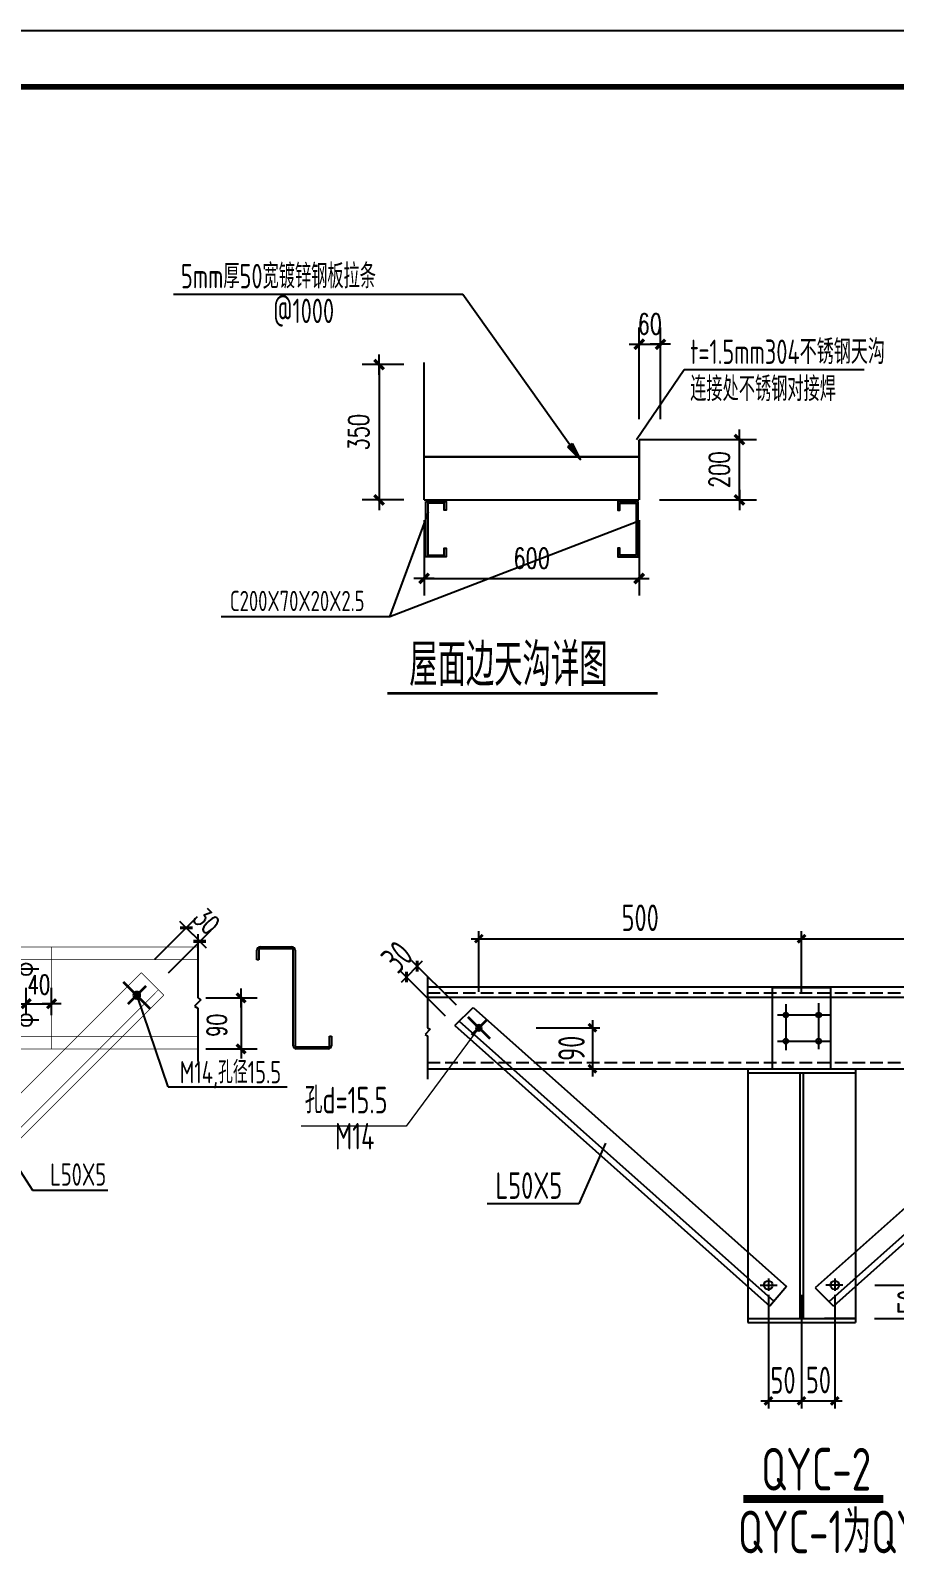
# Model space of a CAD drawing. Extents: x 2072855 to 2883818, y 17306032 to 17674225.
# Drawn here: x 2491308 to 2506642, y 17367753 to 17394870 of the extents above; entities that cross this region are included whole.
import ezdxf
from ezdxf.enums import TextEntityAlignment as Align

# ---------------------------------------------------------------- set-up
doc = ezdxf.new("R2010")
doc.units = 0
doc.header["$LTSCALE"] = 1000
doc.header["$MEASUREMENT"] = 0
for name, pattern in [('3', [19, 15, -1.5, 1, -1.5]), ('DASH', [0.35, 0.25, -0.1]), ('DOTE', [2.42, 2, -0.2, 0.02, -0.2])]:
    doc.linetypes.add(name, pattern=pattern)
doc.layers.get('Defpoints').update_dxf_attribs({"color": 250})
for name, color, linetype in [('03', 3, 'Continuous'), ('18', 2, 'Continuous'), ('35', 253, 'Continuous'), ('3T_WOOD', 21, 'Continuous'), ('BALCONY', 6, 'Continuous'), ('dim', 7, 'Continuous'), ('DOTE', 1, 'DOTE'), ('HYTK-GK', 7, 'Continuous'), ('PUB_DIM', 161, 'Continuous'), ('PUB_TEXT', 7, 'Continuous'), ('PUB_TEXT @ 1', 7, 'Continuous'), ('TEXT', 7, 'Continuous'), ('TK', 4, 'Continuous'), ('图层1', 8, 'Continuous')]:
    doc.layers.add(name, color=color, linetype=linetype)
doc.layers.add('10', color=7, linetype='Continuous', lineweight=35)
doc.layers.add('螺栓孔标注', color=9, linetype='Continuous', lineweight=18)
doc.styles.add('DIM_FONT', font='SIMPLEX', dxfattribs={"width": 0.7, "bigfont": 'GBCBIG'})
doc.styles.add('TSSD_Dimension', font='Tssdeng.shx', dxfattribs={"width": 0.7, "bigfont": 'hztxt.shx'})
doc.styles.add('TSSD_Label', font='tssdeng.shx', dxfattribs={"width": 0.7, "bigfont": 'hztxt.shx'})
doc.styles.add('TSSD_REIN', font='tssdeng.shx', dxfattribs={"width": 0.7, "bigfont": 'tssdchn.shx'})
doc.dimstyles.new('dimn', dxfattribs={"dimtxt": 300, "dimasz": 1, "dimexe": 250, "dimexo": 300, "dimgap": 150, "dimtad": 1, "dimdec": 0, "dimzin": 0, "dimdsep": 46, "dimtxsty": 'DIM_FONT', "dimblk": '_DIMX', "dimcen": 0, "dimdle": 100, "dimclrt": 7, "dimadec": 1, "dimazin": 0, "dimtfac": 1, "dimtdec": 0, "dimtix": 1, "dimtmove": 2, "dimatfit": 3, "dimldrblk": 'ARCHTICK', "dimfxl": 0, "dimtolj": 1, "dimtzin": 0, "dimarcsym": 0})
doc.dimstyles.new('TSSD_200_200', dxfattribs={"dimtxt": 700, "dimasz": 200, "dimexe": 200, "dimexo": 500, "dimgap": 200, "dimtad": 1, "dimdec": 0, "dimzin": 0, "dimdsep": 46, "dimtxsty": 'TSSD_Dimension', "dimblk": 'ARCHTICK', "dimblk1": 'ARCHTICK', "dimblk2": 'ARCHTICK', "dimcen": 0, "dimdle": 200, "dimclrt": 7, "dimadec": 0, "dimazin": 0, "dimtfac": 1, "dimtdec": 0, "dimtix": 1, "dimtmove": 2, "dimatfit": 3, "dimfxl": 0, "dimtolj": 1, "dimtzin": 0, "dimarcsym": 0})

# ---------------------------------------------------------------- blocks, each defined once
blk = doc.blocks.new('_ArchTick')
at = {"color": 0, "linetype": 'ByBlock', "const_width": 0.4}
blk.add_lwpolyline([(-0.5, -0.5), (0.5, 0.5)], dxfattribs=at)
blk = doc.blocks.new('*D43')
at = {"layer": 'Defpoints', "color": 0}
for p in [(8082840, 20782767), (8083497, 20782767), (8083497, 20780294)]:
    blk.add_point(p, dxfattribs=at)
at = {"layer": 'dim', "color": 0, "lineweight": -2}
for p, q in [((8082840, 20782392), (8082840, 20780144)), ((8083497, 20782392), (8083497, 20780144)), ((8082690, 20780294), (8083647, 20780294))]:
    blk.add_line(p, q, dxfattribs=at)
at = {"layer": 'dim', "color": 0, "lineweight": -2, "xscale": 150, "yscale": 150, "zscale": 150, "rotation": 180}
blk.add_blockref('_ArchTick', (8082840, 20780294), dxfattribs=at)
at = {"layer": 'dim', "color": 0, "lineweight": -2, "xscale": 150, "yscale": 150, "zscale": 150}
blk.add_blockref('_ArchTick', (8083497, 20780294), dxfattribs=at)
at = {"layer": 'dim', "color": 7, "insert": (8083130, 20780700), "char_height": 525, "attachment_point": 5, "style": 'TSSD_Dimension'}
blk.add_mtext('\\A1;50', dxfattribs=at)
blk = doc.blocks.new('*D44')
at = {"layer": 'Defpoints', "color": 0}
for p in [(8083497, 20782767), (8084152, 20782767), (8084152, 20780294)]:
    blk.add_point(p, dxfattribs=at)
at = {"layer": 'dim', "color": 0, "lineweight": -2}
for p, q in [((8083497, 20782392), (8083497, 20780144)), ((8084152, 20782392), (8084152, 20780144)), ((8083347, 20780294), (8084302, 20780294))]:
    blk.add_line(p, q, dxfattribs=at)
at = {"layer": 'dim', "color": 0, "lineweight": -2, "xscale": 150, "yscale": 150, "zscale": 150, "rotation": 180}
blk.add_blockref('_ArchTick', (8083497, 20780294), dxfattribs=at)
at = {"layer": 'dim', "color": 0, "lineweight": -2, "xscale": 150, "yscale": 150, "zscale": 150}
blk.add_blockref('_ArchTick', (8084152, 20780294), dxfattribs=at)
at = {"layer": 'dim', "color": 7, "insert": (8083830, 20780706), "char_height": 525, "attachment_point": 5, "style": 'TSSD_Dimension'}
blk.add_mtext('\\A1;50', dxfattribs=at)
blk = doc.blocks.new('*D45')
at = {"layer": 'Defpoints', "color": 0}
for p in [(8083496, 20789431), (8077116, 20788004), (8083496, 20788004)]:
    blk.add_point(p, dxfattribs=at)
at = {"layer": 'dim', "color": 0, "lineweight": -2}
for p, q in [((8077116, 20788379), (8077116, 20789581)), ((8083496, 20788379), (8083496, 20789581)), ((8076966, 20789431), (8083646, 20789431))]:
    blk.add_line(p, q, dxfattribs=at)
at = {"layer": 'dim', "color": 0, "lineweight": -2, "xscale": 150, "yscale": 150, "zscale": 150, "rotation": 180}
blk.add_blockref('_ArchTick', (8077116, 20789431), dxfattribs=at)
at = {"layer": 'dim', "color": 0, "lineweight": -2, "xscale": 150, "yscale": 150, "zscale": 150}
blk.add_blockref('_ArchTick', (8083496, 20789431), dxfattribs=at)
at = {"layer": 'dim', "color": 7, "insert": (8080306, 20789844), "char_height": 525, "attachment_point": 5, "style": 'TSSD_Dimension'}
blk.add_mtext('\\A1;500', dxfattribs=at)
blk = doc.blocks.new('*D46')
at = {"layer": 'Defpoints', "color": 0}
for p in [(8089875, 20789431), (8083496, 20788004), (8089875, 20788004)]:
    blk.add_point(p, dxfattribs=at)
at = {"layer": 'dim', "color": 0, "lineweight": -2}
for p, q in [((8083496, 20788379), (8083496, 20789581)), ((8089875, 20788379), (8089875, 20789581)), ((8083346, 20789431), (8090025, 20789431))]:
    blk.add_line(p, q, dxfattribs=at)
at = {"layer": 'dim', "color": 0, "lineweight": -2, "xscale": 150, "yscale": 150, "zscale": 150, "rotation": 180}
blk.add_blockref('_ArchTick', (8083496, 20789431), dxfattribs=at)
at = {"layer": 'dim', "color": 0, "lineweight": -2, "xscale": 150, "yscale": 150, "zscale": 150}
blk.add_blockref('_ArchTick', (8089875, 20789431), dxfattribs=at)
at = {"layer": 'dim', "color": 7, "insert": (8086685, 20789844), "char_height": 525, "attachment_point": 5, "style": 'TSSD_Dimension'}
blk.add_mtext('\\A1;500', dxfattribs=at)
blk = doc.blocks.new('*D49')
at = {"layer": 'Defpoints', "color": 0}
for p in [(8077876, 20787669), (8077876, 20786859), (8079361, 20786859)]:
    blk.add_point(p, dxfattribs=at)
at = {"layer": 'dim', "color": 0, "lineweight": -2}
for p, q in [((8079361, 20787819), (8079361, 20786709)), ((8078251, 20787669), (8079511, 20787669)), ((8078251, 20786859), (8079511, 20786859))]:
    blk.add_line(p, q, dxfattribs=at)
at = {"layer": 'dim', "color": 0, "lineweight": -2, "xscale": 150, "yscale": 150, "zscale": 150}
for p, rotation in [((8079361, 20787669), 90), ((8079361, 20786859), 270)]:
    blk.add_blockref('_ArchTick', p, dxfattribs=dict(at, rotation=rotation))
at = {"layer": 'dim', "color": 7, "insert": (8078948, 20787264), "char_height": 525, "attachment_point": 5, "rotation": 90, "style": 'TSSD_Dimension'}
blk.add_mtext('\\A1;90', dxfattribs=at)
blk = doc.blocks.new('*D50')
at = {"layer": 'Defpoints', "color": 0}
for p in [(8084573, 20782583), (8084573, 20781924), (8086061, 20781924)]:
    blk.add_point(p, dxfattribs=at)
at = {"layer": 'dim', "color": 0, "lineweight": -2}
for p, q in [((8084948, 20782583), (8086211, 20782583)), ((8086061, 20782583), (8086061, 20782733)), ((8086061, 20782583), (8086061, 20781924)), ((8084948, 20781924), (8086211, 20781924)), ((8086061, 20781924), (8086061, 20781774))]:
    blk.add_line(p, q, dxfattribs=at)
at = {"layer": 'dim', "color": 0, "lineweight": -2, "xscale": 150, "yscale": 150, "zscale": 150}
for p, rotation in [((8086061, 20782583), 270), ((8086061, 20781924), 90)]:
    blk.add_blockref('_ArchTick', p, dxfattribs=dict(at, rotation=rotation))
at = {"layer": 'dim', "color": 7, "insert": (8085649, 20782254), "char_height": 525, "attachment_point": 5, "rotation": 90, "style": 'TSSD_Dimension'}
blk.add_mtext('\\A1;50', dxfattribs=at)
blk = doc.blocks.new('*D51')
at = {"layer": 'Defpoints', "color": 0}
for p in [(8075683, 20788672), (8076937, 20787848), (8076722, 20787634)]:
    blk.add_point(p, dxfattribs=at)
at = {"layer": 'dim', "color": 0, "lineweight": -2}
for p, q in [((8076672, 20788114), (8075792, 20788993)), ((8075898, 20788887), (8076004, 20788993)), ((8076457, 20787899), (8075577, 20788778)), ((8075683, 20788672), (8075577, 20788566)), ((8075898, 20788887), (8075683, 20788672))]:
    blk.add_line(p, q, dxfattribs=at)
at = {"layer": 'dim', "color": 0, "lineweight": -2, "xscale": 150, "yscale": 150, "zscale": 150}
for p, rotation in [((8075898, 20788887), 225.0000000002482), ((8075683, 20788672), 45.00000000024823)]:
    blk.add_blockref('_ArchTick', p, dxfattribs=dict(at, rotation=rotation))
at = {"layer": 'dim', "color": 7, "insert": (8075499, 20789072), "char_height": 525, "attachment_point": 5, "rotation": 45, "style": 'TSSD_Dimension'}
blk.add_mtext('\\A1;30', dxfattribs=at)
blk = doc.blocks.new('*D52')
at = {"layer": 'Defpoints', "color": 0}
for p in [(8084560, 20786859), (8084560, 20781924), (8087261, 20781924)]:
    blk.add_point(p, dxfattribs=at)
at = {"layer": 'dim', "color": 0, "lineweight": -2}
for p, q in [((8084935, 20786859), (8087411, 20786859)), ((8087261, 20787009), (8087261, 20781774)), ((8084935, 20781924), (8087411, 20781924))]:
    blk.add_line(p, q, dxfattribs=at)
at = {"layer": 'dim', "color": 0, "lineweight": -2, "xscale": 150, "yscale": 150, "zscale": 150}
for p, rotation in [((8087261, 20786859), 90), ((8087261, 20781924), 270)]:
    blk.add_blockref('_ArchTick', p, dxfattribs=dict(at, rotation=rotation))
at = {"layer": 'dim', "color": 7, "insert": (8086849, 20784391), "char_height": 525, "attachment_point": 5, "rotation": 90, "style": 'TSSD_Dimension'}
blk.add_mtext('\\A1;H', dxfattribs=at)
blk = doc.blocks.new('_DIMX')
blk.add_line((-150, 0), (150, 0))
at = {"const_width": 50}
blk.add_lwpolyline([(-70, -70), (70, 70)], dxfattribs=at)
blk = doc.blocks.new('*D22')
at = {"layer": 'Defpoints', "color": 0}
for p in [(8821308, 16776228, 2400), (8818984, 16775265, 2400), (8820718, 16775141), (8821308, 16772942, 2400)]:
    blk.add_point(p, dxfattribs=at)
at = {"layer": 'PUB_DIM', "color": 0, "lineweight": -2}
for p, q in [((8821308, 16775778), (8821308, 16774844)), ((8819302, 16774947), (8819963, 16774287))]:
    blk.add_line(p, q, dxfattribs=at)
blk.add_arc((8821308, 16772942), 2277, 90.0377, 134.9622, dxfattribs=at)
at = {"layer": 'PUB_DIM', "color": 0, "lineweight": -2, "xscale": 1.5, "yscale": 1.5, "zscale": 1.5}
for p, rotation in [((8821308, 16775219), 0.01887092001580544), ((8819698, 16774552), 224.9810914157021)]:
    blk.add_blockref('_DIMX', p, dxfattribs=dict(at, rotation=rotation))
at = {"layer": 'PUB_DIM', "color": 7, "insert": (8820003, 16775382), "char_height": 450, "attachment_point": 5, "rotation": 28.1325, "style": 'DIM_FONT'}
blk.add_mtext('\\A1;45°', dxfattribs=at)
blk = doc.blocks.new('*D23')
at = {"layer": 'Defpoints', "color": 0}
for p in [(8821398, 16776228, 2400), (8821987, 16775141), (8823721, 16775265, 2400), (8821398, 16772942, 2400)]:
    blk.add_point(p, dxfattribs=at)
at = {"layer": 'PUB_DIM', "color": 0, "lineweight": -2}
for p, q in [((8821398, 16775778), (8821398, 16774844)), ((8823403, 16774947), (8822743, 16774287))]:
    blk.add_line(p, q, dxfattribs=at)
blk.add_arc((8821398, 16772942), 2277, 45.0378, 89.9623, dxfattribs=at)
at = {"layer": 'PUB_DIM', "color": 0, "lineweight": -2, "xscale": 1.5, "yscale": 1.5, "zscale": 1.5}
for p, rotation in [((8821398, 16775219), 179.9811290800657), ((8823008, 16774552), 315.0189085842293)]:
    blk.add_blockref('_DIMX', p, dxfattribs=dict(at, rotation=rotation))
at = {"layer": 'PUB_DIM', "color": 7, "insert": (8822703, 16775416), "char_height": 450, "attachment_point": 5, "rotation": 332.1926, "style": 'DIM_FONT'}
blk.add_mtext('\\A1;45°', dxfattribs=at)
blk = doc.blocks.new('*D31')
at = {"layer": 'Defpoints', "color": 0}
for p in [(8829644, 16781188), (8828586, 16780130), (8828905, 16779812)]:
    blk.add_point(p, dxfattribs=at)
at = {"layer": 'PUB_DIM', "color": 0, "lineweight": -2}
for p, q in [((8828905, 16780449), (8829910, 16781454)), ((8829223, 16780130), (8830228, 16781135)), ((8829643, 16781190), (8829642, 16781191)), ((8829963, 16780870), (8829644, 16781188)), ((8829964, 16780869), (8829965, 16780868))]:
    blk.add_line(p, q, dxfattribs=at)
at = {"layer": 'PUB_DIM', "color": 0, "lineweight": -2, "xscale": 1.5, "yscale": 1.5, "zscale": 1.5}
for p, rotation in [((8829644, 16781188), 315), ((8829963, 16780870), 135)]:
    blk.add_blockref('_DIMX', p, dxfattribs=dict(at, rotation=rotation))
at = {"layer": 'PUB_DIM', "color": 7, "insert": (8830122, 16781348), "char_height": 450, "attachment_point": 5, "rotation": 315, "style": 'DIM_FONT'}
blk.add_mtext('\\A1;30', dxfattribs=at)
blk = doc.blocks.new('*D32')
at = {"layer": 'Defpoints', "color": 0}
for p in [(8829653, 16779536), (8829653, 16778336), (8830937, 16778336)]:
    blk.add_point(p, dxfattribs=at)
at = {"layer": 'PUB_DIM', "color": 0, "lineweight": -2}
for p, q in [((8830103, 16779536), (8831312, 16779536)), ((8830937, 16779535), (8830937, 16778338)), ((8830103, 16778336), (8831312, 16778336))]:
    blk.add_line(p, q, dxfattribs=at)
at = {"layer": 'PUB_DIM', "color": 0, "lineweight": -2, "xscale": 1.5, "yscale": 1.5, "zscale": 1.5}
for p, rotation in [((8830937, 16779536), 90), ((8830937, 16778336), 270)]:
    blk.add_blockref('_DIMX', p, dxfattribs=dict(at, rotation=rotation))
at = {"layer": 'PUB_DIM', "color": 7, "insert": (8830364, 16778889), "char_height": 450, "attachment_point": 5, "rotation": 90, "style": 'DIM_FONT'}
blk.add_mtext('\\A1;90', dxfattribs=at)
blk = doc.blocks.new('*D34')
at = {"layer": 'Defpoints', "color": 0}
for p in [(8826474, 16779400), (8825874, 16778679), (8826474, 16778679)]:
    blk.add_point(p, dxfattribs=at)
at = {"layer": 'PUB_DIM', "color": 0, "lineweight": -2}
for p, q in [((8825874, 16779129), (8825874, 16779775)), ((8826474, 16779129), (8826474, 16779775)), ((8825872, 16779400), (8825871, 16779400)), ((8825874, 16779400), (8826474, 16779400)), ((8826475, 16779400), (8826477, 16779400))]:
    blk.add_line(p, q, dxfattribs=at)
at = {"layer": 'PUB_DIM', "color": 0, "lineweight": -2, "xscale": 1.5, "yscale": 1.5, "zscale": 1.5}
blk.add_blockref('_DIMX', (8825874, 16779400), dxfattribs=at)
at = {"layer": 'PUB_DIM', "color": 0, "lineweight": -2, "xscale": 1.5, "yscale": 1.5, "zscale": 1.5, "rotation": 180}
blk.add_blockref('_DIMX', (8826474, 16779400), dxfattribs=at)
at = {"layer": 'PUB_DIM', "color": 7, "insert": (8826174, 16779850), "char_height": 450, "attachment_point": 5, "style": 'DIM_FONT'}
blk.add_mtext('\\A1;40', dxfattribs=at)
blk = doc.blocks.new('*D256')
at = {"layer": 'Defpoints', "color": 0}
for p in [(5197911, 18063053), (5200137, 18063053), (5197911, 18061714)]:
    blk.add_point(p, dxfattribs=at)
at = {"layer": 'PUB_DIM', "color": 0, "lineweight": -2}
for p, q in [((5198361, 18063053), (5200512, 18063053)), ((5200137, 18061716), (5200137, 18063052)), ((5198361, 18061714), (5200512, 18061714))]:
    blk.add_line(p, q, dxfattribs=at)
at = {"layer": 'PUB_DIM', "color": 0, "lineweight": -2, "xscale": 1.5, "yscale": 1.5, "zscale": 1.5}
for p, rotation in [((5200137, 18063053), 90), ((5200137, 18061714), 270)]:
    blk.add_blockref('_DIMX', p, dxfattribs=dict(at, rotation=rotation))
at = {"layer": 'PUB_DIM', "color": 7, "insert": (5199687, 18062384), "char_height": 450, "attachment_point": 5, "rotation": 90, "style": 'DIM_FONT'}
blk.add_mtext('\\A1;200', dxfattribs=at)
blk = doc.blocks.new('*D257')
at = {"layer": 'Defpoints', "color": 0}
for p in [(5198383, 18065167), (5197911, 18063053), (5198383, 18063053)]:
    blk.add_point(p, dxfattribs=at)
at = {"layer": 'PUB_DIM', "color": 0, "lineweight": -2}
for p, q in [((5197911, 18063503), (5197911, 18065542)), ((5198383, 18063503), (5198383, 18065542)), ((5197909, 18065167), (5197908, 18065167)), ((5197911, 18065167), (5198383, 18065167)), ((5198385, 18065167), (5198386, 18065167))]:
    blk.add_line(p, q, dxfattribs=at)
at = {"layer": 'PUB_DIM', "color": 0, "lineweight": -2, "xscale": 1.5, "yscale": 1.5, "zscale": 1.5}
blk.add_blockref('_DIMX', (5197911, 18065167), dxfattribs=at)
at = {"layer": 'PUB_DIM', "color": 0, "lineweight": -2, "xscale": 1.5, "yscale": 1.5, "zscale": 1.5, "rotation": 180}
blk.add_blockref('_DIMX', (5198383, 18065167), dxfattribs=at)
at = {"layer": 'PUB_DIM', "color": 7, "insert": (5198147, 18065617), "char_height": 450, "attachment_point": 5, "style": 'DIM_FONT'}
blk.add_mtext('\\A1;60', dxfattribs=at)
blk = doc.blocks.new('*D258')
at = {"layer": 'Defpoints', "color": 0}
for p in [(5193139, 18064717), (5192139, 18061714), (5193139, 18061714)]:
    blk.add_point(p, dxfattribs=at)
at = {"layer": 'PUB_DIM', "color": 0, "lineweight": -2}
for p, q in [((5192689, 18064717), (5191764, 18064717)), ((5192139, 18064715), (5192139, 18061716)), ((5192689, 18061714), (5191764, 18061714))]:
    blk.add_line(p, q, dxfattribs=at)
at = {"layer": 'PUB_DIM', "color": 0, "lineweight": -2, "xscale": 1.5, "yscale": 1.5, "zscale": 1.5}
for p, rotation in [((5192139, 18064717), 90), ((5192139, 18061714), 270)]:
    blk.add_blockref('_DIMX', p, dxfattribs=dict(at, rotation=rotation))
at = {"layer": 'PUB_DIM', "color": 7, "insert": (5191689, 18063216), "char_height": 450, "attachment_point": 5, "rotation": 90, "style": 'DIM_FONT'}
blk.add_mtext('\\A1;350', dxfattribs=at)
blk = doc.blocks.new('*D259')
at = {"layer": 'Defpoints', "color": 0}
for p in [(5193139, 18061714), (5197911, 18061714), (5197911, 18059972)]:
    blk.add_point(p, dxfattribs=at)
at = {"layer": 'PUB_DIM', "color": 0, "lineweight": -2}
for p, q in [((5193139, 18061264), (5193139, 18059597)), ((5197911, 18061264), (5197911, 18059597)), ((5193140, 18059972), (5197909, 18059972))]:
    blk.add_line(p, q, dxfattribs=at)
at = {"layer": 'PUB_DIM', "color": 0, "lineweight": -2, "xscale": 1.5, "yscale": 1.5, "zscale": 1.5, "rotation": 180}
blk.add_blockref('_DIMX', (5193139, 18059972), dxfattribs=at)
at = {"layer": 'PUB_DIM', "color": 0, "lineweight": -2, "xscale": 1.5, "yscale": 1.5, "zscale": 1.5}
blk.add_blockref('_DIMX', (5197911, 18059972), dxfattribs=at)
at = {"layer": 'PUB_DIM', "color": 7, "insert": (5195525, 18060422), "char_height": 450, "attachment_point": 5, "style": 'DIM_FONT'}
blk.add_mtext('\\A1;600', dxfattribs=at)
blk = doc.blocks.new('GeYuanFrame_73841647', base_point=(20.09, 4.53))
at = {"layer": 'TK'}
blk.add_lwpolyline([(20.09, 4.53), (20.09, 598.53), (966.09, 598.53), (966.09, 4.53)], close=True, dxfattribs=at)
at = {"layer": 'TK', "const_width": 1}
blk.add_lwpolyline([(45.09, 588.53), (956.09, 588.53), (956.09, 14.53), (45.09, 14.53)], close=True, dxfattribs=at)
blk = doc.blocks.new('324231423423')
for p, q in [((8082431.66, 20786777.65), (8082431.66, 20781924.09)), ((8084559.53, 20786777.65), (8084559.53, 20781924.09)), ((8082675.97, 20782583.18, -13375.18), (8083012.7, 20782583.18, -13375.18)), ((8082839.58, 20782710.72, -13375.18), (8082839.58, 20782467.61, -13375.18)), ((8083199.75, 20782556.95, -13375.18), (8082871.02, 20782169.18, -13375.18)), ((8084315.22, 20782583.18, -13375.18), (8083978.49, 20782583.18, -13375.18)), ((8084151.61, 20782710.72, -13375.18), (8084151.61, 20782467.61, -13375.18)), ((8083766.32, 20782525.87), (8084124.57, 20782167.62))]:
    blk.add_line(p, q)
for centre in [(8082837.97, 20782583.18, -13375.18), (8084153.22, 20782583.18, -13375.18)]:
    blk.add_circle(centre, 86.49)
at = {"layer": '10', "color": 253}
for p, q in [((8076901.36, 20787884.29), (8077331.25, 20787454.39)), ((8077259.6, 20787812.64), (8076973.01, 20787526.05))]:
    blk.add_line(p, q, dxfattribs=at)
at = {"layer": '10'}
blk.add_line((8077166.97, 20787669.34), (8077166.97, 20787669.34), dxfattribs=at)
for start, end in [(0, 180), (180, 0)]:
    blk.add_arc((8077116.31, 20787669.34), 50.66, start, end, dxfattribs=at)
at = {"layer": '18'}
for p, q in [((8076103.03, 20788682.61), (8076103.03, 20787669.34)), ((8076103.03, 20788479.95), (8090888.15, 20788479.95)), ((8076103.03, 20788277.3), (8090888.15, 20788277.3)), ((8076643.42, 20787712.33), (8077001.67, 20788070.59)), ((8077001.67, 20788070.59), (8083199.75, 20782556.95)), ((8089989.52, 20788070.59), (8083766.32, 20782525.87)), ((8076643.42, 20787712.33), (8082871.02, 20782169.18)), ((8076729.4, 20787798.32), (8082949.92, 20782262.25)), ((8090261.79, 20787798.32), (8084038.59, 20782253.6)), ((8090347.77, 20787712.33), (8084124.57, 20782167.62)), ((8076153.7, 20787638.93), (8076052.37, 20787537.61)), ((8076052.37, 20787537.61), (8076103.03, 20787507.23)), ((8076103.03, 20787669.34), (8076153.7, 20787638.93)), ((8076103.03, 20787507.23), (8076103.03, 20786656.07)), ((8076103.03, 20786858.72), (8077497.03, 20786858.72)), ((8078213.52, 20786858.72), (8088777.67, 20786858.72)), ((8082431.66, 20786858.72), (8084559.53, 20786858.72)), ((8082431.66, 20786858.72), (8082431.66, 20786777.65)), ((8084559.53, 20786858.72), (8084559.53, 20786777.65)), ((8082431.66, 20786777.65), (8084559.53, 20786777.65)), ((8083465.2, 20786777.65), (8083465.2, 20781924.09)), ((8083525.99, 20786777.65), (8083525.99, 20781924.09)), ((8082431.66, 20781924.09), (8084559.53, 20781924.09)), ((8082431.66, 20781924.09), (8083039.62, 20781924.09)), ((8082431.66, 20781924.09), (8082431.66, 20781843.03)), ((8082431.66, 20781843.03), (8084559.53, 20781843.03)), ((8083465.2, 20781924.09), (8083525.99, 20781924.09)), ((8084559.53, 20781924.09), (8083951.57, 20781924.09)), ((8084559.53, 20781924.09), (8084559.53, 20781843.03))]:
    blk.add_line(p, q, dxfattribs=at)
at = {"layer": '18', "color": 2, "linetype": 'DASH'}
for p, q in [((8076103.03, 20788358.37), (8090888.15, 20788358.37)), ((8076103.03, 20786980.31), (8090888.15, 20786980.31))]:
    blk.add_line(p, q, dxfattribs=at)
at = {"layer": '18', "color": 2, "linetype": '3'}
blk.add_line((8077497.03, 20786858.72), (8078213.52, 20786858.72), dxfattribs=at)
at = {"layer": '35', "color": 3, "const_width": 160.43, "elevation": 22291.97}
blk.add_lwpolyline([(8082347.16, 20778352.37), (8085112.67, 20778352.37)], dxfattribs=at)
at = {"layer": 'Defpoints', "color": 0, "linetype": 'ByBlock'}
for p in [(8076643.42, 20787712.33), (8082431.66, 20786777.65), (8084559.53, 20786777.65), (8084038.59, 20782253.6), (8082871.02, 20782169.18), (8082431.66, 20781924.09), (8084559.53, 20781924.09)]:
    blk.add_point(p, dxfattribs=at)
at = {"layer": 'DOTE'}
for p, q in [((8083185.39, 20788136.82), (8083185.39, 20787225.15)), ((8083833.88, 20788153.01), (8083833.88, 20787246.73)), ((8083023.09, 20787922.96), (8084053.97, 20787922.96)), ((8083023.09, 20787406.5), (8084053.97, 20787406.5))]:
    blk.add_line(p, q, dxfattribs=at)
at = {"layer": 'PUB_DIM'}
for p, q in [((8079620.51, 20785386.56, -13375.18), (8079093.34, 20784191.2, -13375.18)), ((8079093.34, 20784191.2, -13375.18), (8077277.43, 20784191.2, -13375.18))]:
    blk.add_line(p, q, dxfattribs=at)
at = {"layer": '图层1'}
for p, q in [((8082914.92, 20788457.13), (8082914.92, 20786858.72)), ((8084076.27, 20788457.13), (8082914.92, 20788457.13)), ((8084076.27, 20786858.72), (8084076.27, 20788457.13)), ((8082914.92, 20786858.72), (8084076.27, 20786858.72))]:
    blk.add_line(p, q, dxfattribs=at)
for centre in [(8083185.39, 20787922.96), (8083833.88, 20787922.96), (8083185.39, 20787406.5), (8083833.88, 20787406.5)]:
    blk.add_circle(centre, 48.64, dxfattribs=at)
at = {"layer": '螺栓孔标注', "color": 4}
for p, q in [((8077116.31, 20787669.34), (8075680.47, 20785721.97, 0)), ((8077126.44, 20787669.34), (8077126.44, 20787669.34)), ((8075680.47, 20785721.97, 0), (8073601.84, 20785721.97, 0))]:
    blk.add_line(p, q, dxfattribs=at)
for start, end in [(0, 180), (180, 0)]:
    blk.add_arc((8077116.31, 20787669.34), 10.13, start, end, dxfattribs=at)
at = {"layer": '35', "color": 3, "style": 'TSSD_REIN', "width": 0.7}
for s, height, p in [('QYC-2', 844.393, (8082698.31, 20778521.25, 22291.97)), ('QYC-1为QYC-2的一半', 844.3927, (8082239.7, 20777280.88, 22291.97))]:
    blk.add_text(s, height=height, dxfattribs=at).set_placement(p)
at = {"layer": 'TEXT', "style": 'TSSD_REIN', "width": 0.7}
for s, p in [('孔d=15.5', (8073675.65, 20785819.81, 0)), ('M14', (8074271.17, 20785105.33, 0))]:
    blk.add_text(s, height=525, dxfattribs=at).set_placement(p, align=Align.BOTTOM_LEFT)
blk.add_text('L50X5', height=525, dxfattribs=at).set_placement((8077444.03, 20784287.45))
at = {"layer": 'dim'}
for base, p1, p2, picture, middle in [((8083495.59, 20789431.18, 8916.79), (8077116.31, 20788003.72, 8916.79), (8083495.59, 20788003.72, 8916.79), '*D45', (8080305.95, 20789843.68, 8916.79)), ((8089874.88, 20789431.18, 8916.79), (8083495.59, 20788003.72, 8916.79), (8089874.88, 20788003.72, 8916.79), '*D46', (8086685.24, 20789843.68, 8916.79))]:
    dim = blk.add_linear_dim(base=base, p1=p1, p2=p2, text='500', dimstyle='TSSD_200_200', override={"dimscale": 0.75, "dimlfac": 1.333333}, dxfattribs=at)
    dim.commit()
    dim.dimension.update_dxf_attribs({"geometry": picture, "text_midpoint": middle})
dim = blk.add_aligned_dim(p1=(8076937.18, 20787848.47, 8916.79), p2=(8076722.24, 20787633.52, 8916.79), distance=-1469.17, text='30', dimstyle='TSSD_200_200', override={"dimscale": 0.75, "dimlfac": 1.333333}, dxfattribs=at)
dim.commit()
dim.dimension.update_dxf_attribs({"geometry": '*D51', "text_midpoint": (8075499.17, 20789071.53, 8916.79)})
for base, p1, p2, text, picture, middle in [((8079360.8, 20786858.72, 8916.79), (8077876.26, 20787669.34, 8916.79), (8077876.26, 20786858.72, 8916.79), '90', '*D49', (8078948.3, 20787264.03, 8916.79)), ((8087261.4, 20781924.09, 8916.79), (8084559.53, 20786858.72, 8916.79), (8084559.53, 20781924.09, 8916.79), 'H', '*D52', (8086848.9, 20784391.41, 8916.79)), ((8086061.4, 20781924.09, 8916.79), (8084573.49, 20782583.17, 8916.79), (8084573.49, 20781924.09, 8916.79), '50', '*D50', (8085648.9, 20782253.63, 8916.79))]:
    dim = blk.add_linear_dim(base=base, p1=p1, p2=p2, angle=90, text=text, dimstyle='TSSD_200_200', override={"dimscale": 0.75, "dimlfac": 1.333333}, dxfattribs=at)
    dim.commit()
    dim.dimension.update_dxf_attribs({"geometry": picture, "text_midpoint": middle})
for base, p1, p2, picture, middle in [((8083496.62, 20780294.04, -13375.18), (8082839.58, 20782767.35, -13375.18), (8083496.62, 20782767.35, -13375.18), '*D43', (8083130.49, 20780699.71, -13375.18)), ((8084151.6, 20780294.04, -13375.18), (8083496.62, 20782767.35, -13375.18), (8084151.6, 20782767.35, -13375.18), '*D44', (8083830.3, 20780705.96, -13375.18))]:
    dim = blk.add_linear_dim(base=base, p1=p1, p2=p2, angle=0, text='50', dimstyle='TSSD_200_200', override={"dimscale": 0.75, "dimlfac": 1.333333}, dxfattribs=at)
    dim.commit()
    dim.dimension.update_dxf_attribs({"geometry": picture, "text_midpoint": middle, "dimtype": 129})
blk = doc.blocks.new('4543dssd')
for p, q in [((8826173.7, 16780211.4, -2400), (8825573.7, 16780211.4, -2400)), ((8828483.3, 16779592.9), (8829211.9, 16777445.5)), ((8826173.7, 16779011.4, -2400), (8825573.7, 16779011.4, -2400)), ((8829222.7, 16777445.5), (8832017.8, 16777445.5)), ((8825387.9, 16775996.6, -15849.1), (8826020.9, 16775006.4, -15849.1)), ((8826020.9, 16775006.4, -15849.1), (8827795.1, 16775006.4, -15849.1))]:
    blk.add_line(p, q)
for centre in [(8825873.7, 16780211.4, -2400), (8825873.7, 16779011.4, -2400)]:
    blk.add_circle(centre, 141.4)
at = {"layer": '10'}
for p, q in [((8828162.2, 16779918.3), (8828798.6, 16779281.9)), ((8828692.5, 16779812.2), (8828268.2, 16779387.9))]:
    blk.add_line(p, q, dxfattribs=at)
at = {"layer": '10', "const_width": 150}
blk.add_lwpolyline([(8828555.4, 16779600.1, 1), (8828405.4, 16779600.1, 1), (8828555.4, 16779600.1, 1)], format="xyb", close=True, dxfattribs=at)
at = {"layer": '18'}
for p, q in [((8829916.7, 16781036.4), (8829916.7, 16779536.4)), ((8829991.7, 16779491.4), (8829841.7, 16779341.4)), ((8829916.7, 16779536.4), (8829991.7, 16779491.4)), ((8829841.7, 16779341.4), (8829916.7, 16779296.4)), ((8829916.7, 16779296.4), (8829916.7, 16778036.4))]:
    blk.add_line(p, q, dxfattribs=at)
at = {"layer": '18', "const_width": 15}
for points in [[(8812788.8, 16780736.4), (8829916.7, 16780736.4)], [(8826473.7, 16778336.4), (8826473.7, 16780736.4)], [(8812788.8, 16780438.5), (8829916.7, 16780438.5)], [(8828586.4, 16780130.4), (8821622.8, 16773166.8)], [(8829116.7, 16779600.1), (8828586.4, 16780130.4)], [(8828989.5, 16779727.3), (8822025.8, 16772763.7)], [(8829116.7, 16779600.1), (8822153.1, 16772636.4)], [(8826580.3, 16778336.4), (8829916.7, 16778336.4)]]:
    blk.add_lwpolyline(points, dxfattribs=at)
blk.add_lwpolyline([(8833061.7, 16778636.4), (8833061.7, 16778411.4, -0.4142136), (8832986.7, 16778336.4), (8832236.7, 16778336.4, -0.4142136), (8832161.7, 16778411.4), (8832161.7, 16780661.4, 0.4142136), (8832131.7, 16780691.4), (8831381.7, 16780691.4, 0.4142136), (8831351.7, 16780661.4), (8831351.7, 16780436.4), (8831306.7, 16780436.4), (8831306.7, 16780661.4, -0.4142136), (8831381.7, 16780736.4), (8832131.7, 16780736.4, -0.4142136), (8832206.7, 16780661.4), (8832206.7, 16778411.4, 0.4142136), (8832236.7, 16778381.4), (8832986.7, 16778381.4, 0.4142136), (8833016.7, 16778411.4), (8833016.7, 16778636.4)], format="xyb", close=True, dxfattribs=at)
at = {"layer": '18', "color": 2, "linetype": 'DASH', "const_width": 15}
blk.add_lwpolyline([(8812788.8, 16778634.4), (8829916.7, 16778634.4)], dxfattribs=at)
at = {"layer": '18', "color": 2, "linetype": '3', "const_width": 15}
blk.add_lwpolyline([(8825519.7, 16778336.4), (8826580.3, 16778336.4)], dxfattribs=at)
at = {"layer": 'PUB_DIM', "color": 7, "style": 'TSSD_REIN', "width": 0.7}
for s, p in [('M14,孔径15.5', (8829492.6, 16777525.2)), ('L50X5', (8826439.4, 16775115.6, -2400))]:
    blk.add_text(s, height=525, dxfattribs=at).set_placement(p)
at = {"layer": 'PUB_DIM'}
dim = blk.add_aligned_dim(p1=(8828904.6, 16779812.2), p2=(8828586.4, 16780130.4), distance=-1496.3, text='30', dimstyle='dimn', override={"dimscale": 1.5, "dimlfac": 0.666667, "dimadec": 0}, dxfattribs=at)
dim.commit()
dim.dimension.update_dxf_attribs({"geometry": '*D31', "text_midpoint": (8830121.8, 16781347.6)})
dim = blk.add_linear_dim(base=(8826473.7, 16779399.5, -2400), p1=(8825873.7, 16778679.1, -2400), p2=(8826473.7, 16778679.1, -2400), text='40', dimstyle='dimn', override={"dimscale": 1.5, "dimlfac": 0.666667, "dimadec": 0}, dxfattribs=at)
dim.commit()
dim.dimension.update_dxf_attribs({"geometry": '*D34', "text_midpoint": (8826173.7, 16779849.5, -2400)})
dim = blk.add_linear_dim(base=(8830937.5, 16778336.4, -2400), p1=(8829653, 16779536.4, -2400), p2=(8829653, 16778336.4, -2400), angle=270, text='90', dimstyle='dimn', override={"dimscale": 1.5, "dimlfac": 0.666667, "dimadec": 0}, dxfattribs=at)
dim.commit()
dim.dimension.update_dxf_attribs({"geometry": '*D32', "text_midpoint": (8830363.9, 16778889, -2400), "dimtype": 129})
for base, center, p1, p2, picture, middle in [((8820718.4, 16775141.3, -2400), (8821307.8, 16772941.8), (8818984.2, 16775265.3), (8821307.8, 16776227.7), '*D22', (8820002.8, 16775382.5, -2400)), ((8821987.2, 16775141.3, -2400), (8821397.8, 16772941.8), (8823721.3, 16775265.3), (8821397.8, 16776227.7), '*D23', (8822702.8, 16775416.1, -2400))]:
    dim = blk.add_angular_dim_3p(base=base, center=center, p1=p1, p2=p2, dimstyle='dimn', override={"dimscale": 1.5, "dimlfac": 0.666667, "dimadec": 0}, dxfattribs=at)
    dim.commit()
    dim.dimension.update_dxf_attribs({"geometry": picture, "text_midpoint": middle, "dimtype": 133})
blk = doc.blocks.new('w342q414231')
for p, q in [((5192382.2, 18059119.2), (5193235.8, 18061444.4)), ((5197843.7, 18061220.5), (5192382.2, 18059119.2)), ((5192382.2, 18059119.2), (5188639.8, 18059119.2))]:
    blk.add_line(p, q)
for points in [[(5193177.7, 18061682.9), (5193625.4, 18061682.9), (5193625.4, 18061488.6), (5193581.3, 18061488.6), (5193581.3, 18061638.8), (5193221.8, 18061638.8), (5193221.8, 18060492.2), (5193581.3, 18060492.2), (5193581.3, 18060642.3), (5193625.4, 18060642.3), (5193625.4, 18060448.1), (5193177.7, 18060448.1), (5193177.7, 18061682.9)], [(5197887.8, 18061682.9), (5197440.2, 18061682.9), (5197440.2, 18061488.6), (5197484.3, 18061488.6), (5197484.3, 18061638.8), (5197843.7, 18061638.8), (5197843.7, 18060492.2), (5197484.3, 18060492.2), (5197484.3, 18060642.3), (5197440.2, 18060642.3), (5197440.2, 18060448.1), (5197887.8, 18060448.1), (5197887.8, 18061682.9)]]:
    blk.add_lwpolyline(points)
at = {"const_width": 56.7}
blk.add_lwpolyline([(5192323, 18057424.6), (5198319.5, 18057424.6)], dxfattribs=at)
at = {"layer": '03'}
for p, q in [((5193995.6, 18066272.1), (5187576.3, 18066272.1)), ((5196607.8, 18062606), (5193995.6, 18066272.1)), ((5196426.1, 18062966.7), (5196323.4, 18062893.5)), ((5196323.4, 18062893.5), (5196607.8, 18062606)), ((5196426.1, 18062966.7), (5196607.8, 18062606))]:
    blk.add_line(p, q, dxfattribs=at)
blk.add_solid([(5196323.4, 18062893.5), (5196607.8, 18062606), (5196426.1, 18062966.7)], dxfattribs=at)
at = {"layer": '图层1'}
for p, q in [((5197853.5, 18063053.2), (5198908.9, 18064609.9)), ((5198908.9, 18064609.9), (5202902.8, 18064609.9))]:
    blk.add_line(p, q, dxfattribs=at)
at = {"layer": '图层1', "const_width": 47.2}
for points in [[(5193138.8, 18064765.6), (5193138.8, 18061714.4)], [(5198383, 18063053.2), (5197910.5, 18063053.2)], [(5197910.5, 18063053.2), (5197910.5, 18061714.4)], [(5193138.8, 18062669.2), (5197910.5, 18062669.2)], [(5193138.8, 18061714.4), (5197910.5, 18061714.4)]]:
    blk.add_lwpolyline(points, dxfattribs=at)
at = {"layer": 'PUB_TEXT', "style": 'TSSD_REIN', "width": 0.7}
for s, height, p in [('5mm厚50宽镀锌钢板拉条', 540.54, (5187743.4, 18066408.6)), ('@1000', 540.54, (5189791.3, 18065637.7)), ('连接处不锈钢对接焊', 540.54, (5199042.1, 18063907.4)), ('C200X70X20X2.5 ', 450, (5188830.6, 18059247.5))]:
    blk.add_text(s, height=height, dxfattribs=at).set_placement(p)
at = {"layer": 'PUB_TEXT @ 1', "style": 'TSSD_Label', "width": 0.7}
blk.add_text('t=1.5mm304不锈钢天沟', height=540.54, dxfattribs=at).set_placement((5199042.1, 18064731.4))
at = {"layer": 'TEXT', "style": 'TSSD_REIN', "width": 0.7}
blk.add_text('屋面边天沟详图', height=945, dxfattribs=at).set_placement((5192809.7, 18057585.9))
at = {"layer": 'PUB_DIM'}
for p1, p2, distance, text, picture, middle in [((5197910.5, 18063053.2), (5198383, 18063053.2), 2113.3, '60', '*D257', (5198146.8, 18065616.5)), ((5193138.8, 18064716.6), (5193138.8, 18061714.4), -999.7, '350', '*D258', (5191689.1, 18063215.5)), ((5197910.5, 18061714.4), (5197910.5, 18063053.2), -2226.4, '200', '*D256', (5199686.9, 18062383.8)), ((5193138.8, 18061714.4), (5197910.5, 18061714.4), -1742, '600', '*D259', (5195524.7, 18060422.4))]:
    dim = blk.add_aligned_dim(p1=p1, p2=p2, distance=distance, text=text, dimstyle='dimn', override={"dimscale": 1.5, "dimlfac": 0.666667, "dimadec": 0}, dxfattribs=at)
    dim.commit()
    dim.dimension.update_dxf_attribs({"geometry": picture, "text_midpoint": middle})

msp = doc.modelspace()

# ---------------------------------------------------------------- block references
at = {"layer": '3T_WOOD'}
for name, p, xscale, yscale, zscale in [('GeYuanFrame_73841647', (2427464.7, 17335470.1), 100, 100, 100), ('w342q414231', (-1656217.9, 2937168.2), 0.7999999998137355, 0.8000000007450581, 0.8)]:
    msp.add_blockref(name, p, dxfattribs=dict(at, xscale=xscale, yscale=yscale, zscale=zscale))
at = {"layer": 'BALCONY', "xscale": 0.7537499964237213, "yscale": 0.7537500001490116, "zscale": 0.7537500000000819}
msp.add_blockref('4543dssd', (-4161273.2, 4730125.9), dxfattribs=at)
at = {"layer": 'HYTK-GK', "xscale": 0.897799976170063, "yscale": 0.897799976170063, "zscale": 0.8977999775561329}
msp.add_blockref('324231423423', (-4752369.5, -1285998, 12008.2), dxfattribs=at)

doc.saveas('drawing.dxf')
